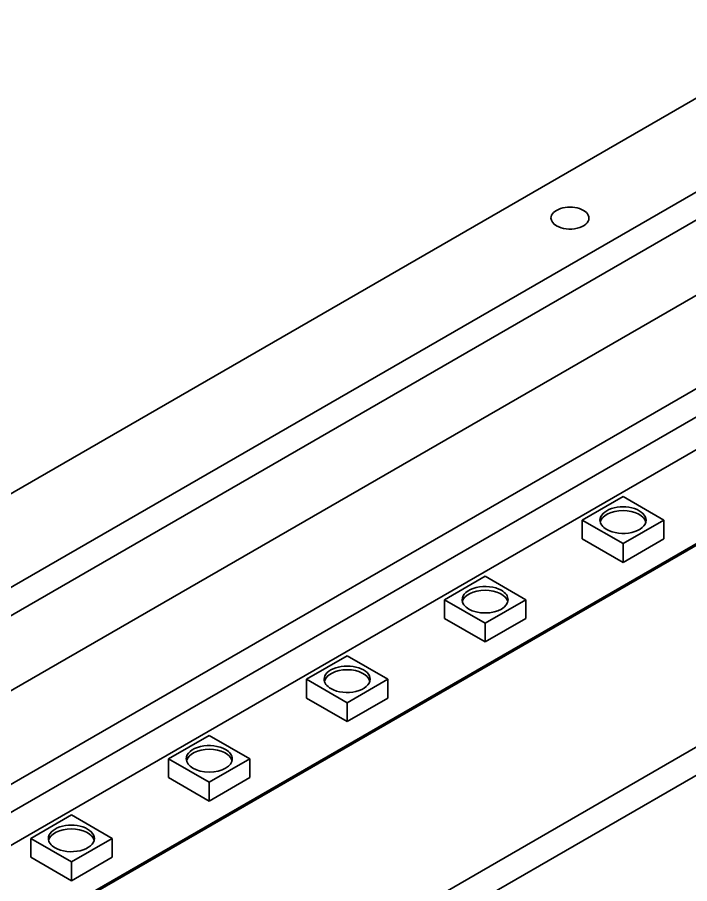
# Model space of a CAD drawing. Extents: x 241 to 1434, y 190 to 710.
# Drawn here: x 885.4 to 943.9, y 591 to 666.4 of the extents above; entities that cross this region are included whole.
import ezdxf

# ---------------------------------------------------------------- set-up
doc = ezdxf.new("R2010")
doc.units = 0

msp = doc.modelspace()

# ---------------------------------------------------------------- linework, layer by layer
at = {"color": 7, "lineweight": 35}
for p, q in [((854.457, 607.4), (1030.455, 709.013)), ((854.457, 607.4), (1030.455, 709.013)), ((1033.969, 702.901), (858.355, 601.51)), ((1033.969, 702.901), (858.355, 601.51)), ((1033.969, 700.452), (860.476, 600.286)), ((1033.969, 700.452), (860.476, 600.286)), ((866.133, 597.02), (1041.747, 698.411)), ((866.133, 597.02), (1041.747, 698.411)), ((1052.332, 696.382), (851.253, 580.288)), ((1052.332, 696.382), (851.253, 580.288)), ((1052.332, 693.932), (851.253, 577.839)), ((1052.332, 693.932), (851.253, 577.839)), ((859.062, 579.494), (1033.969, 680.477)), ((1041.04, 676.394), (866.133, 575.412)), ((1041.04, 676.231), (866.133, 575.248)), ((1052.332, 665.21), (851.253, 549.117)), ((1052.332, 665.21), (851.253, 549.117)), ((1052.332, 662.761), (851.253, 546.667)), ((1052.332, 662.761), (851.253, 546.667))]:
    msp.add_line(p, q, dxfattribs=at)
at = {"color": 7, "lineweight": 35, "ltscale": 0.102063}
for p, q in [((934.527, 622.656), (938.063, 624.697)), ((934.527, 622.656), (938.063, 620.614)), ((934.527, 621.023), (938.063, 618.981)), ((922.539, 615.734), (926.074, 617.776)), ((922.539, 615.734), (926.074, 613.693)), ((922.539, 614.101), (926.074, 612.06)), ((917.622, 608.813), (914.086, 610.854)), ((917.622, 608.813), (914.086, 606.772)), ((917.622, 607.18), (914.086, 605.139))]:
    msp.add_line(p, q, dxfattribs=at)
at = {"color": 7, "lineweight": 35, "ltscale": 0.102061}
for p, q in [((941.598, 622.656), (938.063, 624.697)), ((898.562, 600.258), (902.098, 598.217)), ((905.633, 600.258), (902.098, 598.217)), ((886.574, 594.97), (890.109, 592.929)), ((893.645, 594.97), (890.109, 592.929))]:
    msp.add_line(p, q, dxfattribs=at)
at = {"color": 7, "lineweight": 35, "ltscale": 0.040825}
for p, q in [((934.527, 621.023), (934.527, 622.656)), ((941.598, 621.023), (941.598, 622.656)), ((938.063, 618.981), (938.063, 620.614)), ((922.539, 614.101), (922.539, 615.734)), ((929.61, 614.101), (929.61, 615.734)), ((926.074, 612.06), (926.074, 613.693)), ((910.55, 607.18), (910.55, 608.813)), ((917.622, 607.18), (917.622, 608.813)), ((914.086, 605.139), (914.086, 606.772)), ((898.562, 600.258), (898.562, 601.891)), ((905.633, 600.258), (905.633, 601.891)), ((886.574, 593.337), (886.574, 594.97)), ((893.645, 593.337), (893.645, 594.97))]:
    msp.add_line(p, q, dxfattribs=at)
at = {"color": 7, "lineweight": 35, "ltscale": 0.102062}
for p, q in [((941.598, 622.656), (938.063, 620.614)), ((941.598, 621.023), (938.063, 618.981)), ((929.61, 615.734), (926.074, 617.776)), ((929.61, 615.734), (926.074, 613.693)), ((929.61, 614.101), (926.074, 612.06)), ((910.55, 608.813), (914.086, 610.854)), ((910.55, 608.813), (914.086, 606.772)), ((910.55, 607.18), (914.086, 605.139)), ((898.562, 601.891), (902.098, 603.933)), ((905.633, 601.891), (902.098, 603.933)), ((898.562, 601.891), (902.098, 599.85)), ((905.633, 601.891), (902.098, 599.85)), ((886.574, 594.97), (890.109, 597.011)), ((893.645, 594.97), (890.109, 597.011)), ((886.574, 593.337), (890.109, 591.296)), ((893.645, 593.337), (890.109, 591.296))]:
    msp.add_line(p, q, dxfattribs=at)
at = {"color": 7, "lineweight": 35, "ltscale": 0.040823}
msp.add_line((902.098, 598.217), (902.098, 599.85), dxfattribs=at)
at = {"color": 7, "lineweight": 35, "ltscale": 0.040826}
msp.add_line((890.109, 591.296), (890.109, 592.929), dxfattribs=at)
at = {"color": 7, "lineweight": 35}
for centre, major_axis, start_param, end_param in [((933.451, 648.925), (1.65, 0), 0, 3.141593), ((933.451, 648.925), (1.65, 0), 6.283185, 9.424778), ((933.451, 648.925), (1.65, 0), 3.141593, 3.926991), ((933.451, 648.925), (1.65, 0), 3.141593, 3.926991), ((933.451, 648.925), (1.65, 0), 3.926991, 6.283185), ((933.451, 648.925), (1.65, 0), 3.926991, 6.283185), ((938.063, 622.656), (2, 0), 0, 3.141593), ((938.063, 622.329), (2, 0), 0.141901, 2.999695), ((938.063, 622.656), (2, 0), 3.141593, 3.926991), ((938.063, 622.656), (2, 0), 3.926991, 6.283185), ((926.074, 615.734), (2, 0), 0.785398, 3.141593), ((926.074, 615.408), (2, 0), 0.141901, 2.999695), ((926.074, 615.734), (2, 0), 0, 0.785398), ((926.074, 615.734), (2, 0), 3.141593, 6.283185), ((914.086, 608.813), (2, 0), 6.283185, 9.424778), ((914.086, 608.486), (2, 0), 0.141901, 2.999695), ((914.086, 608.813), (2, 0), 3.141593, 3.926991), ((914.086, 608.813), (2, 0), 3.926991, 6.283185), ((902.098, 601.891), (2, 0), 0.785398, 3.141593), ((902.098, 601.565), (2, 0), 0.141901, 2.999695), ((902.098, 601.891), (2, 0), 6.283185, 7.068583), ((902.098, 601.891), (2, 0), 3.141593, 6.283185), ((890.109, 594.97), (2, 0), 0, 3.141593), ((890.109, 594.643), (2, 0), 0.141901, 2.999695), ((890.109, 594.97), (2, 0), 3.141593, 3.926991), ((890.109, 594.97), (2, 0), 3.926991, 6.283185)]:
    msp.add_ellipse(centre, major_axis=major_axis, ratio=0.57735, start_param=start_param, end_param=end_param, dxfattribs=at)

doc.saveas('drawing.dxf')
